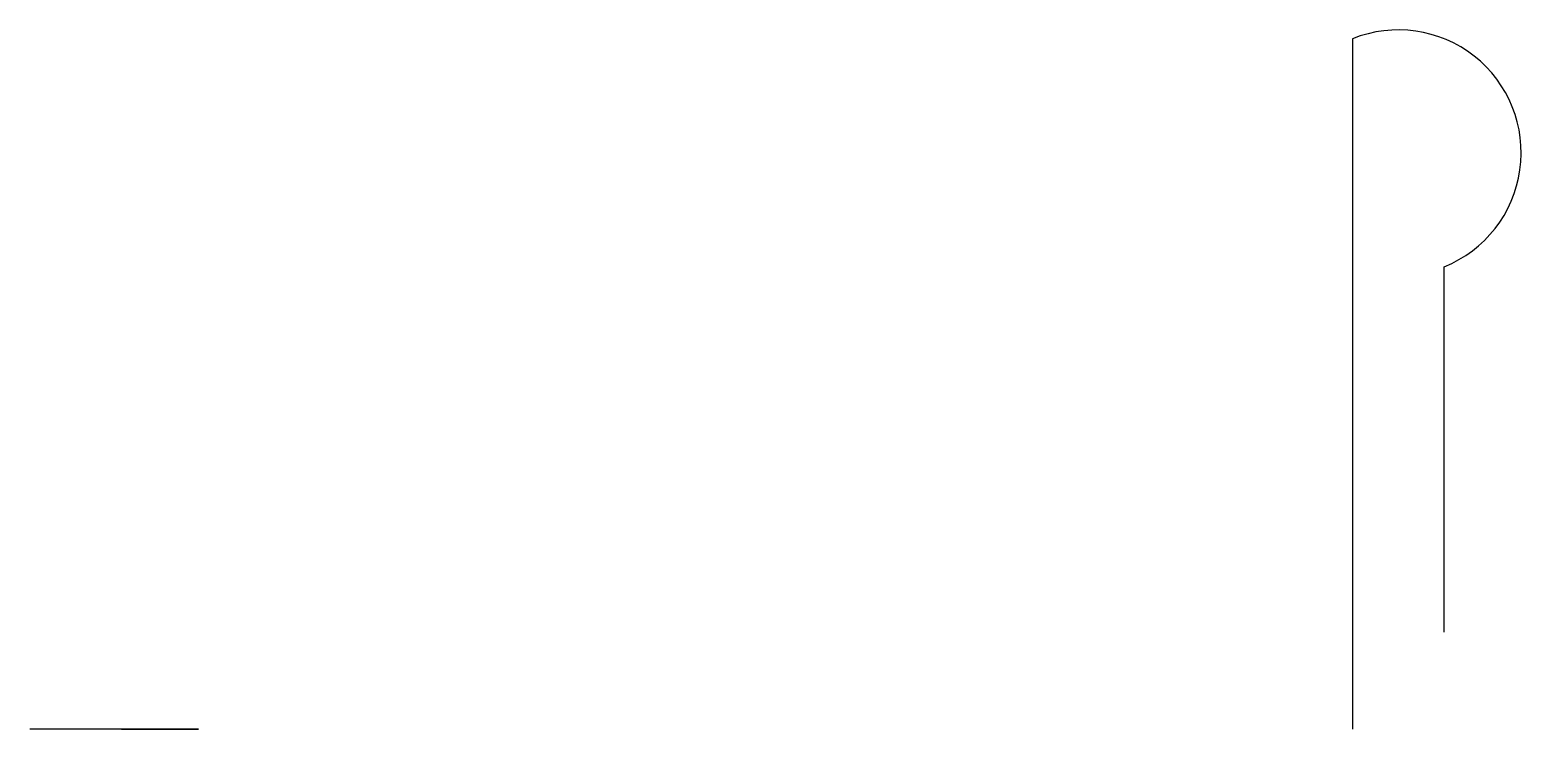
# Model space of a CAD drawing. Header units: millimetres. Extents: x 170 to 493, y 80 to 232.
import ezdxf

# ---------------------------------------------------------------- set-up
doc = ezdxf.new("R2010")
doc.units = ezdxf.units.MM
doc.layers.get('0').update_dxf_attribs({"true_color": 0xc2ced6})

msp = doc.modelspace()

# ---------------------------------------------------------------- linework, layer by layer
msp.add_line((456.3, 229.59), (456.3, 80.43))
at = {"extrusion": (0, -1, 6.12323e-17)}
msp.add_line((170.22, 80.43, 149.17), (170.22, 80.43), dxfattribs=at)
msp.add_lwpolyline([(476.12, 101.37), (476.12, 180.34, 1), (456.3, 229.59)], format="xyb")
at = {"extrusion": (0, -1, 6.12323e-17), "elevation": -80.43}
msp.add_lwpolyline([(190.04, 20.95), (190.04, 99.92, 1), (170.22, 149.17)], format="xyb", dxfattribs=at)

doc.saveas('drawing.dxf')
